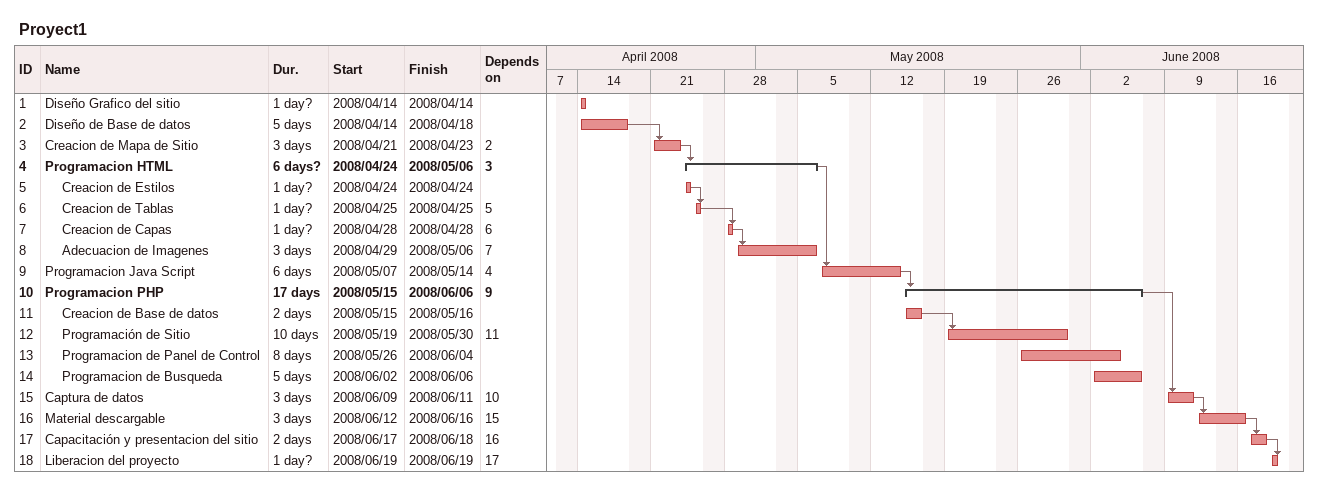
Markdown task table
Proyect1

| ID | Level | Task | Duration | Start | Finish | Predecessors |
|---|---|---|---|---|---|---|
| 1 | 1 | Diseño Grafico del sitio | 1d? | 2008-04-14 | 2008-04-14 |  |
| 2 | 1 | Diseño de Base de datos | 5d | 2008-04-14 | 2008-04-18 |  |
| 3 | 1 | Creacion de Mapa de Sitio | 3d | 2008-04-21 | 2008-04-23 | 2 |
| 4 | 1 | **Programacion HTML** | 6d? | 2008-04-24 | 2008-05-06 | 3 |
| 5 | 2 | Creacion de Estilos | 1d? | 2008-04-24 | 2008-04-24 |  |
| 6 | 2 | Creacion de Tablas | 1d? | 2008-04-25 | 2008-04-25 | 5 |
| 7 | 2 | Creacion de Capas | 1d? | 2008-04-28 | 2008-04-28 | 6 |
| 8 | 2 | Adecuacion de Imagenes | 3d | 2008-04-29 | 2008-05-06 | 7 |
| 9 | 1 | Programacion Java Script | 6d | 2008-05-07 | 2008-05-14 | 4 |
| 10 | 1 | **Programacion PHP** | 17d | 2008-05-15 | 2008-06-06 | 9 |
| 11 | 2 | Creacion de Base de datos | 2d | 2008-05-15 | 2008-05-16 |  |
| 12 | 2 | Programación de Sitio | 10d | 2008-05-19 | 2008-05-30 | 11 |
| 13 | 2 | Programacion de Panel de Control | 8d | 2008-05-26 | 2008-06-04 |  |
| 14 | 2 | Programacion de Busqueda | 5d | 2008-06-02 | 2008-06-06 |  |
| 15 | 1 | Captura de datos | 3d | 2008-06-09 | 2008-06-11 | 10 |
| 16 | 1 | Material descargable | 3d | 2008-06-12 | 2008-06-16 | 15 |
| 17 | 1 | Capacitación y presentacion del sitio | 2d | 2008-06-17 | 2008-06-18 | 16 |
| 18 | 1 | Liberacion del proyecto | 1d? | 2008-06-19 | 2008-06-19 | 17 |
